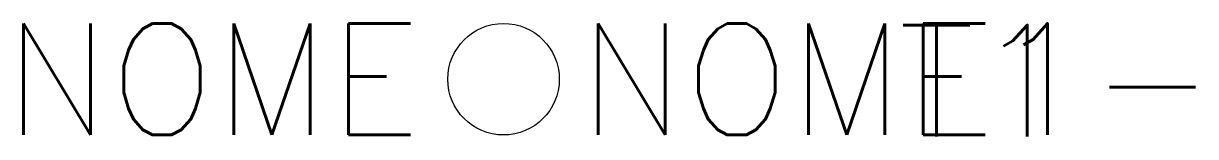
# Model space of a CAD drawing. Extents: x 241.4 to 262.4, y 207.3 to 209.3.
import ezdxf
from ezdxf.enums import TextEntityAlignment as Align

# ---------------------------------------------------------------- set-up
doc = ezdxf.new("R2010")
doc.units = 0
doc.header["$MEASUREMENT"] = 0
doc.layers.get('0').update_dxf_attribs({"linetype": 'CONTINUOUS'})
doc.styles.add('ROMANS', font='romans')

msp = doc.modelspace()

# ---------------------------------------------------------------- linework, layer by layer
msp.add_circle((250, 208.3), 1)

# ---------------------------------------------------------------- texts
at = {"style": 'ROMANS', "flags": 5}
msp.add_attdef('NOME', text='NOME', height=2, dxfattribs=at).set_placement((248.502, 208.3), align=Align.MIDDLE_RIGHT)
at = {"style": 'ROMANS', "flags": 4}
for tag, text, p in [('NOME1-', 'NOME1-', (251.356, 208.3)), ('T1', 'T1', (257.08, 208.272))]:
    msp.add_attdef(tag, text=text, height=2, dxfattribs=at).set_placement(p, align=Align.MIDDLE_LEFT)

doc.saveas('drawing.dxf')
